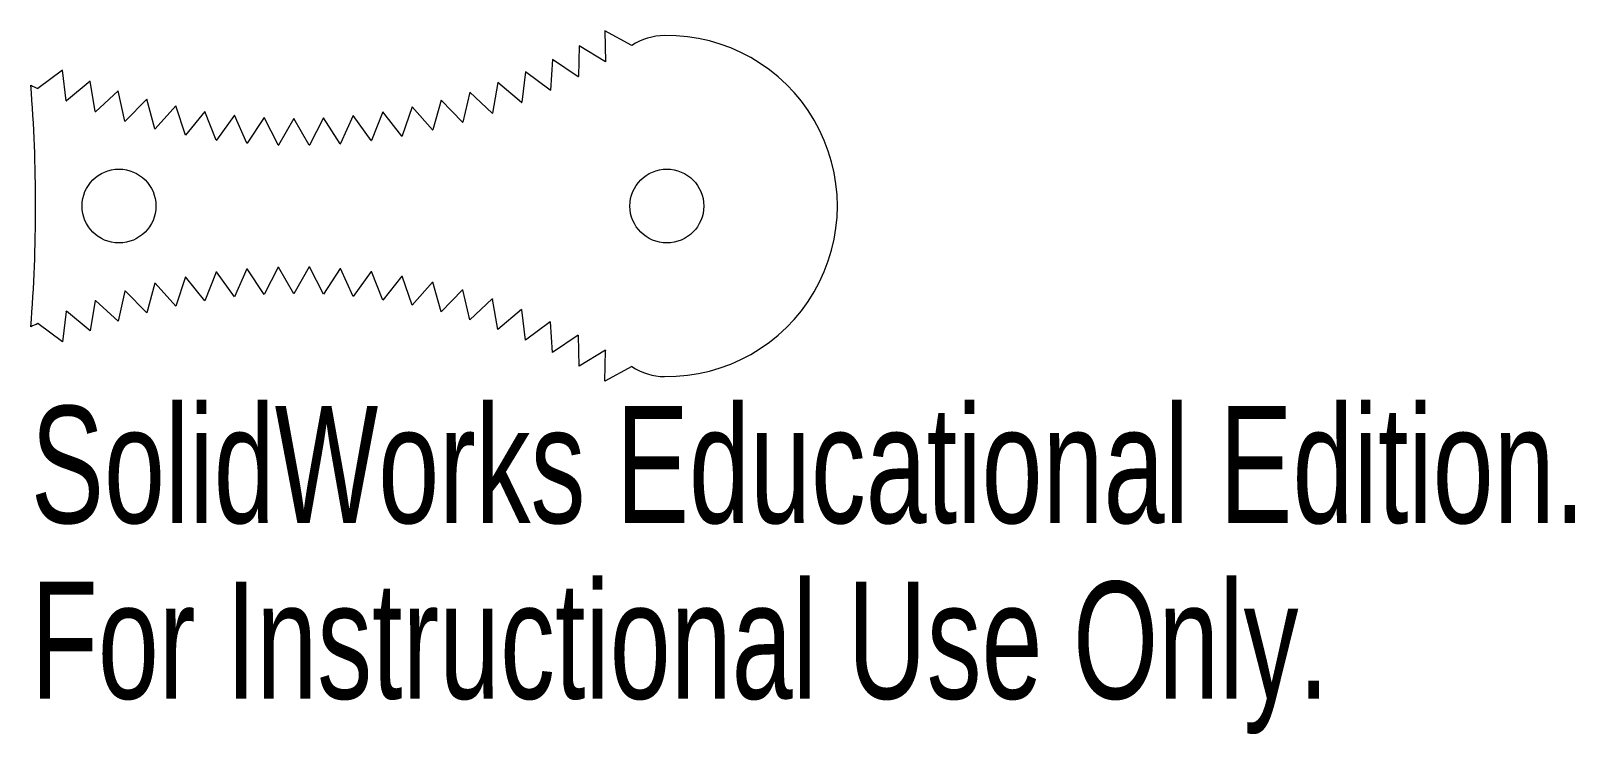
# Model space of a CAD drawing. Header units: inches. Extents: x 2.49 to 5, y -0.86 to 0.28.
import ezdxf

# ---------------------------------------------------------------- set-up
doc = ezdxf.new("R2010")
doc.units = ezdxf.units.IN
doc.header["$MEASUREMENT"] = 0
doc.styles.add('SLDTEXTSTYLE0', font='TXT', dxfattribs={"width": 0.7})

msp = doc.modelspace()

# ---------------------------------------------------------------- linework, layer by layer
at = {"color": 7, "linetype": 'Continuous', "lineweight": 15}
for p, q in [((3.4245, 0.2845), (3.426, 0.2345)), ((3.4685, 0.2608), (3.4245, 0.2845)), ((3.3828, 0.2602), (3.3817, 0.2102)), ((3.4255, 0.2343), (3.3828, 0.2602)), ((3.3398, 0.2381), (3.3362, 0.1882)), ((3.3812, 0.21), (3.3398, 0.2381)), ((2.5436, 0.2207), (2.5035, 0.1909)), ((2.5494, 0.1711), (2.5436, 0.2207)), ((2.5884, 0.2027), (2.5499, 0.1709)), ((2.5967, 0.1534), (2.5884, 0.2027)), ((3.2958, 0.2181), (3.2897, 0.1685)), ((3.3357, 0.188), (3.2958, 0.2181)), ((2.6341, 0.187), (2.5972, 0.1532)), ((2.6449, 0.1381), (2.6341, 0.187)), ((3.2051, 0.185), (3.194, 0.1362)), ((3.2418, 0.151), (3.2051, 0.185)), ((3.2509, 0.2004), (3.2422, 0.1511)), ((3.2892, 0.1683), (3.2509, 0.2004)), ((2.6805, 0.1735), (2.6454, 0.138)), ((2.6937, 0.1253), (2.6805, 0.1735)), ((2.7276, 0.1625), (2.6942, 0.1252)), ((2.7432, 0.115), (2.7276, 0.1625)), ((2.7751, 0.1538), (2.7437, 0.1149)), ((2.7931, 0.1072), (2.7751, 0.1538)), ((3.0639, 0.1528), (3.0455, 0.1063)), ((3.095, 0.1137), (3.0639, 0.1528)), ((3.1115, 0.1611), (3.0955, 0.1138)), ((3.1445, 0.1236), (3.1115, 0.1611)), ((3.1586, 0.1719), (3.145, 0.1237)), ((3.1935, 0.1361), (3.1586, 0.1719)), ((2.823, 0.1476), (2.7936, 0.1071)), ((2.8433, 0.1019), (2.823, 0.1476)), ((2.8712, 0.1437), (2.8438, 0.1019)), ((2.8938, 0.0992), (2.8712, 0.1437)), ((2.9194, 0.1424), (2.8943, 0.0991)), ((2.9443, 0.099), (2.9194, 0.1424)), ((2.9677, 0.1434), (2.9448, 0.099)), ((2.9948, 0.1013), (2.9677, 0.1434)), ((3.0159, 0.1469), (2.9953, 0.1014)), ((3.045, 0.1062), (3.0159, 0.1469)), ((2.8938, -0.0992), (2.8712, -0.1437)), ((2.9194, -0.1424), (2.8943, -0.0991)), ((2.9443, -0.099), (2.9194, -0.1424)), ((2.9677, -0.1434), (2.9448, -0.099)), ((2.6937, -0.1253), (2.6805, -0.1735)), ((2.7276, -0.1625), (2.6942, -0.1252)), ((2.7432, -0.115), (2.7276, -0.1625)), ((2.7751, -0.1538), (2.7437, -0.1149)), ((2.7931, -0.1072), (2.7751, -0.1538)), ((2.823, -0.1476), (2.7936, -0.1071)), ((2.8433, -0.1019), (2.823, -0.1476)), ((2.8712, -0.1437), (2.8438, -0.1019)), ((2.9948, -0.1013), (2.9677, -0.1434)), ((3.0159, -0.1469), (2.9953, -0.1014)), ((3.045, -0.1062), (3.0159, -0.1469)), ((3.0639, -0.1528), (3.0455, -0.1063)), ((3.095, -0.1137), (3.0639, -0.1528)), ((3.1115, -0.1611), (3.0955, -0.1138)), ((3.1445, -0.1236), (3.1115, -0.1611)), ((3.1586, -0.1719), (3.145, -0.1237)), ((2.6449, -0.1381), (2.6341, -0.187)), ((2.6805, -0.1735), (2.6454, -0.138)), ((3.1935, -0.1361), (3.1586, -0.1719)), ((3.2051, -0.185), (3.194, -0.1362)), ((2.5494, -0.1711), (2.5436, -0.2207)), ((2.5884, -0.2027), (2.5499, -0.1709)), ((2.5967, -0.1534), (2.5884, -0.2027)), ((2.6341, -0.187), (2.5972, -0.1532)), ((3.2418, -0.151), (3.2051, -0.185)), ((3.2509, -0.2004), (3.2422, -0.1511)), ((3.2892, -0.1683), (3.2509, -0.2004)), ((3.2958, -0.2181), (3.2897, -0.1685)), ((2.5436, -0.2207), (2.5035, -0.1909)), ((3.3357, -0.188), (3.2958, -0.2181)), ((3.3398, -0.2381), (3.3362, -0.1882)), ((3.3812, -0.21), (3.3398, -0.2381)), ((3.3828, -0.2602), (3.3817, -0.2102)), ((3.4255, -0.2343), (3.3828, -0.2602)), ((3.4245, -0.2845), (3.426, -0.2345)), ((3.4685, -0.2608), (3.4245, -0.2845))]:
    msp.add_line(p, q, dxfattribs=at)
at = {"color": 7, "linetype": 'Continuous', "lineweight": 15, "flags": 128}
for points in [[(3.4255, 0.2343), (3.4256, 0.2343), (3.4256, 0.2343), (3.4257, 0.2344), (3.4257, 0.2344), (3.4258, 0.2344), (3.4258, 0.2345), (3.4259, 0.2345), (3.426, 0.2345)], [(3.3812, 0.21), (3.3813, 0.21), (3.3813, 0.21), (3.3814, 0.2101), (3.3814, 0.2101), (3.3815, 0.2101), (3.3815, 0.2102), (3.3816, 0.2102), (3.3817, 0.2102)], [(3.3357, 0.188), (3.3358, 0.188), (3.3359, 0.188), (3.3359, 0.1881), (3.336, 0.1881), (3.336, 0.1881), (3.3361, 0.1881), (3.3361, 0.1882), (3.3362, 0.1882)], [(2.5494, 0.1711), (2.5494, 0.171), (2.5495, 0.171), (2.5496, 0.171), (2.5496, 0.171), (2.5497, 0.1709), (2.5497, 0.1709), (2.5498, 0.1709), (2.5499, 0.1709)], [(2.5967, 0.1534), (2.5968, 0.1534), (2.5968, 0.1534), (2.5969, 0.1533), (2.597, 0.1533), (2.597, 0.1533), (2.5971, 0.1533), (2.5971, 0.1532), (2.5972, 0.1532)], [(3.2418, 0.151), (3.2418, 0.151), (3.2419, 0.151), (3.2419, 0.151), (3.242, 0.151), (3.2421, 0.1511), (3.2421, 0.1511), (3.2422, 0.1511), (3.2422, 0.1511)], [(3.2892, 0.1683), (3.2893, 0.1683), (3.2893, 0.1683), (3.2894, 0.1684), (3.2895, 0.1684), (3.2895, 0.1684), (3.2896, 0.1684), (3.2896, 0.1684), (3.2897, 0.1685)], [(2.6449, 0.1381), (2.6449, 0.1381), (2.645, 0.1381), (2.6451, 0.1381), (2.6451, 0.1381), (2.6452, 0.138), (2.6452, 0.138), (2.6453, 0.138), (2.6454, 0.138)], [(3.1935, 0.1361), (3.1936, 0.1361), (3.1936, 0.1361), (3.1937, 0.1361), (3.1937, 0.1361), (3.1938, 0.1362), (3.1939, 0.1362), (3.1939, 0.1362), (3.194, 0.1362)], [(2.6937, 0.1253), (2.6938, 0.1253), (2.6939, 0.1253), (2.6939, 0.1253), (2.694, 0.1253), (2.694, 0.1252), (2.6941, 0.1252), (2.6942, 0.1252), (2.6942, 0.1252)], [(2.7432, 0.115), (2.7432, 0.115), (2.7433, 0.115), (2.7434, 0.115), (2.7434, 0.115), (2.7435, 0.1149), (2.7436, 0.1149), (2.7436, 0.1149), (2.7437, 0.1149)], [(2.7931, 0.1072), (2.7932, 0.1072), (2.7932, 0.1072), (2.7933, 0.1072), (2.7934, 0.1071), (2.7934, 0.1071), (2.7935, 0.1071), (2.7935, 0.1071), (2.7936, 0.1071)], [(2.8433, 0.1019), (2.8434, 0.1019), (2.8435, 0.1019), (2.8435, 0.1019), (2.8436, 0.1019), (2.8437, 0.1019), (2.8437, 0.1019), (2.8438, 0.1019), (2.8438, 0.1019)], [(2.9948, 0.1013), (2.9948, 0.1013), (2.9949, 0.1013), (2.9949, 0.1013), (2.995, 0.1013), (2.9951, 0.1013), (2.9951, 0.1014), (2.9952, 0.1014), (2.9953, 0.1014)], [(3.045, 0.1062), (3.0451, 0.1062), (3.0452, 0.1062), (3.0452, 0.1063), (3.0453, 0.1063), (3.0454, 0.1063), (3.0454, 0.1063), (3.0455, 0.1063), (3.0455, 0.1063)], [(3.095, 0.1137), (3.0951, 0.1137), (3.0951, 0.1137), (3.0952, 0.1137), (3.0953, 0.1137), (3.0953, 0.1137), (3.0954, 0.1137), (3.0954, 0.1137), (3.0955, 0.1138)], [(3.1445, 0.1236), (3.1446, 0.1236), (3.1447, 0.1237), (3.1447, 0.1237), (3.1448, 0.1237), (3.1448, 0.1237), (3.1449, 0.1237), (3.145, 0.1237), (3.145, 0.1237)], [(2.8938, 0.0992), (2.8938, 0.0992), (2.8939, 0.0992), (2.894, 0.0991), (2.894, 0.0991), (2.8941, 0.0991), (2.8942, 0.0991), (2.8942, 0.0991), (2.8943, 0.0991)], [(2.9443, 0.099), (2.9444, 0.099), (2.9444, 0.099), (2.9445, 0.099), (2.9446, 0.099), (2.9446, 0.099), (2.9447, 0.099), (2.9447, 0.099), (2.9448, 0.099)], [(2.8938, -0.0992), (2.8938, -0.0992), (2.8939, -0.0992), (2.894, -0.0991), (2.894, -0.0991), (2.8941, -0.0991), (2.8942, -0.0991), (2.8942, -0.0991), (2.8943, -0.0991)], [(2.9443, -0.099), (2.9444, -0.099), (2.9444, -0.099), (2.9445, -0.099), (2.9446, -0.099), (2.9446, -0.099), (2.9447, -0.099), (2.9447, -0.099), (2.9448, -0.099)], [(2.6937, -0.1253), (2.6938, -0.1253), (2.6939, -0.1253), (2.6939, -0.1253), (2.694, -0.1253), (2.694, -0.1252), (2.6941, -0.1252), (2.6942, -0.1252), (2.6942, -0.1252)], [(2.7432, -0.115), (2.7432, -0.115), (2.7433, -0.115), (2.7434, -0.115), (2.7434, -0.115), (2.7435, -0.1149), (2.7436, -0.1149), (2.7436, -0.1149), (2.7437, -0.1149)], [(2.7931, -0.1072), (2.7932, -0.1072), (2.7932, -0.1072), (2.7933, -0.1072), (2.7934, -0.1071), (2.7934, -0.1071), (2.7935, -0.1071), (2.7935, -0.1071), (2.7936, -0.1071)], [(2.8433, -0.1019), (2.8434, -0.1019), (2.8435, -0.1019), (2.8435, -0.1019), (2.8436, -0.1019), (2.8437, -0.1019), (2.8437, -0.1019), (2.8438, -0.1019), (2.8438, -0.1019)], [(2.9948, -0.1013), (2.9948, -0.1013), (2.9949, -0.1013), (2.9949, -0.1013), (2.995, -0.1013), (2.9951, -0.1013), (2.9951, -0.1014), (2.9952, -0.1014), (2.9953, -0.1014)], [(3.045, -0.1062), (3.0451, -0.1062), (3.0452, -0.1062), (3.0452, -0.1063), (3.0453, -0.1063), (3.0454, -0.1063), (3.0454, -0.1063), (3.0455, -0.1063), (3.0455, -0.1063)], [(3.095, -0.1137), (3.0951, -0.1137), (3.0951, -0.1137), (3.0952, -0.1137), (3.0953, -0.1137), (3.0953, -0.1137), (3.0954, -0.1137), (3.0954, -0.1137), (3.0955, -0.1138)], [(3.1445, -0.1236), (3.1446, -0.1236), (3.1447, -0.1237), (3.1447, -0.1237), (3.1448, -0.1237), (3.1448, -0.1237), (3.1449, -0.1237), (3.145, -0.1237), (3.145, -0.1237)], [(2.6449, -0.1381), (2.6449, -0.1381), (2.645, -0.1381), (2.6451, -0.1381), (2.6451, -0.1381), (2.6452, -0.138), (2.6452, -0.138), (2.6453, -0.138), (2.6454, -0.138)], [(3.1935, -0.1361), (3.1936, -0.1361), (3.1936, -0.1361), (3.1937, -0.1361), (3.1937, -0.1361), (3.1938, -0.1362), (3.1939, -0.1362), (3.1939, -0.1362), (3.194, -0.1362)], [(2.5494, -0.1711), (2.5494, -0.171), (2.5495, -0.171), (2.5496, -0.171), (2.5496, -0.171), (2.5497, -0.1709), (2.5497, -0.1709), (2.5498, -0.1709), (2.5499, -0.1709)], [(2.5967, -0.1534), (2.5968, -0.1534), (2.5968, -0.1534), (2.5969, -0.1533), (2.597, -0.1533), (2.597, -0.1533), (2.5971, -0.1533), (2.5971, -0.1532), (2.5972, -0.1532)], [(3.2418, -0.151), (3.2418, -0.151), (3.2419, -0.151), (3.2419, -0.151), (3.242, -0.151), (3.2421, -0.1511), (3.2421, -0.1511), (3.2422, -0.1511), (3.2422, -0.1511)], [(3.2892, -0.1683), (3.2893, -0.1683), (3.2893, -0.1683), (3.2894, -0.1684), (3.2895, -0.1684), (3.2895, -0.1684), (3.2896, -0.1684), (3.2896, -0.1684), (3.2897, -0.1685)], [(3.3357, -0.188), (3.3358, -0.188), (3.3359, -0.188), (3.3359, -0.1881), (3.336, -0.1881), (3.336, -0.1881), (3.3361, -0.1881), (3.3361, -0.1882), (3.3362, -0.1882)], [(3.3812, -0.21), (3.3813, -0.21), (3.3813, -0.21), (3.3814, -0.2101), (3.3814, -0.2101), (3.3815, -0.2101), (3.3815, -0.2102), (3.3816, -0.2102), (3.3817, -0.2102)], [(3.4255, -0.2343), (3.4256, -0.2343), (3.4256, -0.2343), (3.4257, -0.2344), (3.4257, -0.2344), (3.4258, -0.2344), (3.4258, -0.2345), (3.4259, -0.2345), (3.426, -0.2345)]]:
    msp.add_lwpolyline(points, dxfattribs=at)
at = {"color": 7, "linetype": 'Continuous', "lineweight": 15}
for centre in [(2.6354, 0), (3.5254, 0)]:
    msp.add_circle(centre, 0.06, dxfattribs=at)
for centre, radius, start, end in [((3.5231, 0.177), 0.1, 90.7421, 123.0734), ((3.5254, 0), 0.277, 269.2579, 90.7421), ((0, 0), 2.5, 355.5, 4.5), ((2.9228, 1.0987), 1, 244.5, 245.2083), ((2.9228, -1.0987), 1, 114.7917, 115.5), ((3.5231, -0.177), 0.1, 236.9266, 269.2579)]:
    msp.add_arc(centre, radius, start, end, dxfattribs=at)

# ---------------------------------------------------------------- texts
at = {"color": 7, "linetype": 'Continuous', "char_height": 0.1903, "attachment_point": 1, "style": 'SLDTEXTSTYLE0'}
for s, insert in [('SolidWorks Educational Edition.', (2.4923, -0.3247)), ('For Instructional Use Only.', (2.4923, -0.6101))]:
    msp.add_mtext(s, dxfattribs=dict(at, insert=insert))

doc.saveas('drawing.dxf')
